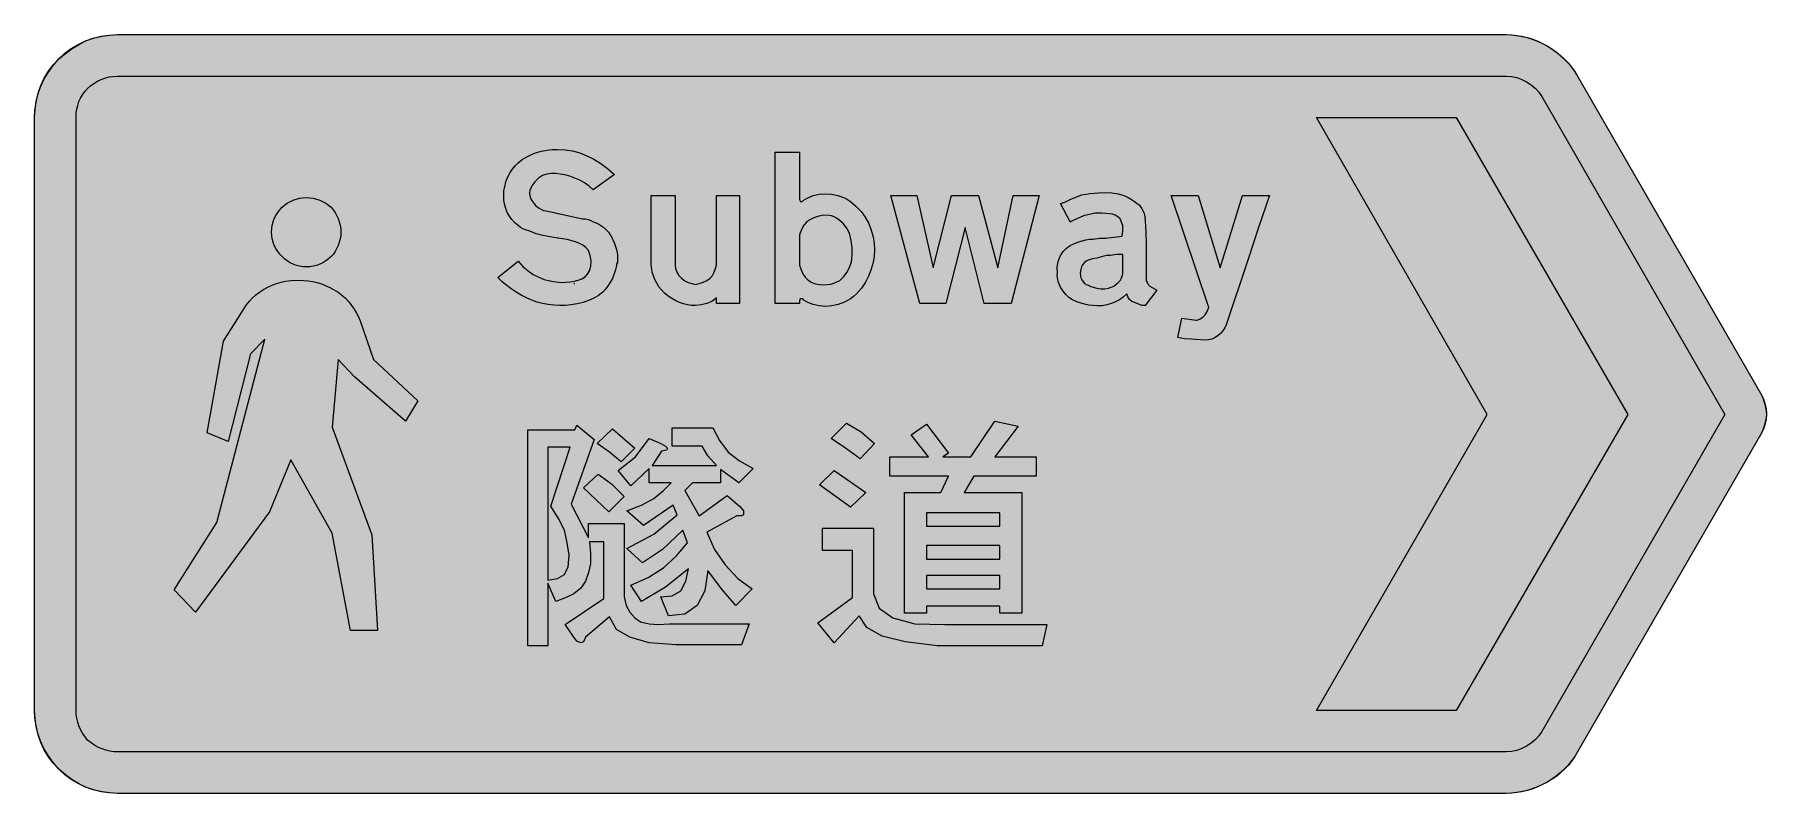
# Model space of a CAD drawing. Header units: metres. Extents: x 14 to 554, y 15 to 251.
import ezdxf

# ---------------------------------------------------------------- set-up
doc = ezdxf.new("R2010")
doc.units = ezdxf.units.M
for name, color, linetype, true_color in [('FILL_BLUE_0000FF', 7, 'Continuous', 0x0000ff), ('FILL_WHITE_FFFFFF', 7, 'Continuous', 0xffffff), ('STROKE_BLUE_0000FF', 7, 'Continuous', 0x0000ff), ('STROKE_WHITE_FFFFFF', 7, 'Continuous', 0xffffff)]:
    doc.layers.add(name, color=color, linetype=linetype, true_color=true_color)

msp = doc.modelspace()

# ---------------------------------------------------------------- hatches: boundary and pattern name
at = {"layer": 'FILL_BLUE_0000FF', "true_color": 0x0000ff}
h = msp.add_hatch(color=7, dxfattribs=at)
h.dxf.hatch_style = 1
h.paths.add_polyline_path([(472.65, 238.44), (474.27, 238.33), (475.91, 237.99), (477.5, 237.43), (478.95, 236.64), (480.42, 235.68), (481.69, 234.61), (482.79, 233.43), (483.75, 232.14), (540.75, 133.14), (483.75, 34.44), (482.79, 33.15), (481.69, 31.97), (480.42, 30.9), (478.95, 29.94), (477.5, 29.15), (475.91, 28.59), (474.27, 28.25), (472.65, 28.14), (40.05, 28.14), (38.88, 28.2), (37.65, 28.37), (36.42, 28.65), (35.25, 29.04), (34.13, 29.55), (33, 30.17), (30.75, 31.74), (29.17, 33.99), (28.56, 35.12), (28.05, 36.24), (27.66, 37.41), (27.37, 38.64), (27.21, 39.87), (27.15, 41.04), (27.15, 225.54), (27.21, 226.86), (27.37, 228.13), (27.66, 229.34), (28.05, 230.49), (28.56, 231.59), (29.17, 232.63), (29.91, 233.61), (30.75, 234.54), (31.69, 235.4), (32.71, 236.16), (33.8, 236.83), (34.95, 237.39), (36.16, 237.84), (37.42, 238.17), (38.72, 238.37), (40.05, 238.44), (472.65, 238.44)])
at = {"layer": 'FILL_WHITE_FFFFFF', "true_color": 0xffffff}
h = msp.add_hatch(color=7, dxfattribs=at)
h.dxf.hatch_style = 1
h.paths.add_polyline_path([(551.85, 139.74), (552.51, 138.29), (553.09, 136.67), (553.5, 134.93), (553.65, 133.14), (553.5, 131.52), (553.09, 129.88), (552.51, 128.29), (551.85, 126.84), (494.85, 28.14), (494.01, 26.71), (493.06, 25.34), (492.01, 24.04), (490.88, 22.82), (489.65, 21.68), (488.35, 20.63), (486.98, 19.68), (485.55, 18.84), (483.96, 18), (482.35, 17.27), (480.73, 16.65), (479.1, 16.14), (477.47, 15.75), (475.85, 15.46), (474.24, 15.3), (472.65, 15.24), (40.05, 15.24), (37.62, 15.35), (35.25, 15.69), (32.88, 16.25), (30.45, 17.04), (28.2, 18.1), (25.99, 19.44), (23.83, 21.01), (21.75, 22.74), (20.02, 24.82), (18.45, 26.98), (17.11, 29.19), (16.05, 31.44), (15.26, 33.87), (14.7, 36.24), (14.36, 38.61), (14.25, 41.04), (14.25, 225.54), (14.36, 227.84), (14.7, 230.23), (15.26, 232.67), (16.05, 235.14), (17.11, 237.39), (18.45, 239.6), (20.02, 241.76), (21.75, 243.84), (23.83, 245.53), (25.99, 247.03), (28.2, 248.35), (30.45, 249.54), (32.88, 250.33), (35.25, 250.89), (37.62, 251.23), (40.05, 251.34), (472.65, 251.34), (474.24, 251.28), (475.85, 251.12), (477.47, 250.83), (479.1, 250.44), (480.73, 249.93), (482.35, 249.32), (483.96, 248.58), (485.55, 247.74), (488.35, 245.78), (490.88, 243.54), (492.01, 242.33), (493.06, 241.07), (494.01, 239.77), (494.85, 238.44), (551.85, 139.74)])
h = msp.add_hatch(color=7, dxfattribs=at)
h.dxf.hatch_style = 1
h.paths.add_polyline_path([(457.05, 41.04), (413.55, 41.04), (466.65, 133.14), (413.55, 225.54), (457.05, 225.54), (510.45, 133.14), (457.05, 41.04)])
h = msp.add_hatch(color=7, dxfattribs=at)
h.dxf.hatch_style = 1
h.paths.add_polyline_path([(186.95, 204.19), (185.54, 205.19), (184.05, 206.02), (182.51, 206.72), (180.96, 207.26), (179.43, 207.68), (177.95, 207.97), (176.55, 208.14), (175.07, 208.12), (173.74, 207.95), (172.46, 207.51), (171.15, 206.64), (170.05, 205.59), (169.12, 204.28), (168.78, 203.56), (168.53, 202.8), (168.42, 202.03), (168.45, 201.24), (168.83, 200.12), (169.5, 199.07), (170.39, 198.12), (171.45, 197.34), (172.13, 196.95), (172.8, 196.67), (173.48, 196.5), (174.15, 196.44), (184.95, 194.04), (185.85, 193.98), (186.71, 193.82), (187.52, 193.53), (188.25, 193.14), (189.15, 192.82), (190.01, 192.35), (191.55, 191.34), (192.96, 189.88), (194.06, 188.23), (194.88, 186.4), (195.45, 184.44), (195.75, 182.94), (195.75, 182.04), (195.75, 181.44), (195.75, 181.14), (195.75, 180.84), (195.75, 180.24), (195.58, 180.19), (195.49, 180.05), (195.45, 179.64), (195.15, 178.14), (194.25, 175.44), (192.86, 173.23), (192.1, 172.19), (191.25, 171.24), (189.92, 170.2), (188.42, 169.32), (186.79, 168.59), (185.06, 168.02), (183.26, 167.58), (181.42, 167.27), (179.57, 167.1), (177.75, 167.04), (175.96, 167.11), (174.21, 167.32), (172.48, 167.66), (170.78, 168.13), (169.1, 168.72), (167.46, 169.44), (165.84, 170.28), (164.25, 171.24), (162.73, 172.2), (161.29, 173.27), (159.9, 174.45), (158.55, 175.74), (164.85, 180.84), (166.35, 179.19), (167.93, 177.83), (169.57, 176.72), (171.26, 175.85), (173, 175.19), (174.76, 174.72), (176.55, 174.41), (178.35, 174.24), (181.06, 174.38), (182.37, 174.59), (183.6, 174.92), (184.72, 175.38), (185.69, 176.01), (186.48, 176.82), (187.05, 177.84), (187.33, 178.55), (187.51, 179.33), (187.57, 180.99), (187.3, 182.65), (186.75, 184.14), (185.98, 185.06), (185.04, 185.8), (183.97, 186.4), (182.77, 186.88), (180.17, 187.56), (177.45, 188.04), (177.15, 188.04), (172.58, 188.87), (170.48, 189.39), (168.45, 190.14), (166.54, 190.81), (165.62, 191.32), (164.85, 191.94), (163.8, 192.79), (162.88, 193.77), (162.11, 194.86), (161.48, 196.03), (160.98, 197.27), (160.63, 198.56), (160.42, 199.89), (160.35, 201.24), (160.43, 202.7), (160.67, 204.14), (161.06, 205.55), (161.59, 206.9), (162.24, 208.19), (163.01, 209.38), (163.88, 210.47), (164.85, 211.44), (166.14, 212.48), (167.53, 213.36), (169.01, 214.09), (170.55, 214.67), (172.15, 215.1), (173.79, 215.41), (175.46, 215.58), (177.15, 215.64), (179.49, 215.51), (181.77, 215.14), (184.02, 214.52), (186.23, 213.65), (188.41, 212.55), (190.57, 211.21), (192.71, 209.64), (194.85, 207.84), (188.25, 203.04), (186.95, 204.19)])
h = msp.add_hatch(color=7, dxfattribs=at)
h.dxf.hatch_style = 1
h.paths.add_polyline_path([(256.76, 201.24), (258.59, 201.68), (260.55, 201.84), (262.44, 201.72), (264.45, 201.32), (266.46, 200.57), (267.42, 200.06), (268.35, 199.44), (270.08, 197.98), (271.65, 196.33), (272.99, 194.5), (274.05, 192.54), (274.84, 190.47), (275.4, 188.38), (275.74, 186.34), (275.85, 184.44), (275.74, 182.42), (275.4, 180.39), (274.84, 178.37), (274.05, 176.34), (273.03, 174.33), (271.76, 172.4), (270.21, 170.64), (269.32, 169.86), (268.35, 169.14), (266.5, 168.13), (264.56, 167.38), (262.57, 166.9), (260.55, 166.74), (258.59, 166.9), (256.76, 167.34), (255.11, 168.01), (253.65, 168.84), (253.65, 169.14), (252.75, 169.14), (252.45, 168.54), (252.45, 167.64), (244.95, 167.64), (244.95, 214.74), (252.45, 214.74), (252.45, 200.04), (252.6, 199.85), (252.75, 199.44), (253.35, 199.44), (253.65, 199.74), (255.11, 200.57), (256.76, 201.24)])
h.paths.add_polyline_path([(263.21, 174.02), (265.05, 174.84), (266.29, 176.07), (267.3, 177.47), (268.09, 178.97), (268.65, 180.54), (268.94, 182.79), (268.91, 185.04), (268.61, 187.29), (268.05, 189.54), (267.22, 191.1), (266.1, 192.54), (264.76, 193.76), (264.02, 194.25), (263.25, 194.64), (262.46, 194.92), (261.68, 195.1), (260.1, 195.17), (258.52, 194.89), (256.95, 194.34), (255.67, 193.73), (254.55, 192.84), (253.66, 191.72), (253.05, 190.44), (252.7, 189.71), (252.52, 188.9), (252.45, 187.14), (252.45, 181.44), (252.45, 179.64), (253.05, 178.14), (253.57, 176.9), (254.25, 175.85), (255.16, 174.98), (256.35, 174.24), (257.52, 173.85), (258.75, 173.6), (259.98, 173.52), (261.15, 173.64), (262.22, 173.74), (263.21, 174.02)], flags=16)
h = msp.add_hatch(color=7, dxfattribs=at)
h.dxf.hatch_style = 1
h.paths.add_polyline_path([(109.59, 188.82), (109.43, 187.78), (108.82, 185.75), (107.88, 183.89), (107.3, 183.07), (106.65, 182.34), (105.83, 181.6), (104.97, 180.94), (104.05, 180.37), (103.09, 179.9), (102.08, 179.53), (101.04, 179.26), (99.96, 179.1), (98.85, 179.04), (97.83, 179.1), (96.79, 179.26), (95.77, 179.53), (94.76, 179.9), (93.8, 180.37), (92.9, 180.94), (92.08, 181.6), (91.35, 182.34), (90.61, 183.07), (89.95, 183.89), (89.38, 184.79), (88.91, 185.75), (88.54, 186.76), (88.27, 187.78), (88.11, 188.82), (88.05, 189.84), (88.11, 190.95), (88.27, 192.03), (88.54, 193.07), (88.91, 194.08), (89.38, 195.04), (89.95, 195.96), (90.61, 196.82), (91.35, 197.64), (92.08, 198.29), (92.9, 198.87), (94.76, 199.82), (96.79, 200.42), (97.83, 200.58), (98.85, 200.64), (99.96, 200.58), (101.04, 200.42), (103.09, 199.82), (104.97, 198.87), (106.65, 197.64), (107.88, 195.96), (108.82, 194.08), (109.43, 192.03), (109.59, 190.95), (109.65, 189.84), (109.59, 188.82)])
h = msp.add_hatch(color=7, dxfattribs=at)
h.dxf.hatch_style = 1
h.paths.add_polyline_path([(218.81, 167.1), (217.58, 167.27), (216.35, 167.56), (215.14, 167.98), (213.94, 168.52), (212.75, 169.19), (211.59, 170), (210.45, 170.94), (209.51, 171.88), (208.7, 172.89), (208.01, 173.97), (207.45, 175.1), (207, 176.27), (206.65, 177.48), (206.25, 179.94), (206.25, 201.24), (213.75, 201.24), (213.75, 179.64), (213.87, 178.52), (214.24, 177.43), (214.89, 176.39), (215.85, 175.44), (216.8, 174.69), (217.84, 174.2), (220.05, 173.64), (222.3, 174.2), (223.42, 174.69), (224.55, 175.44), (225.34, 176.39), (225.94, 177.43), (226.36, 178.52), (226.65, 179.64), (226.65, 201.24), (233.85, 201.24), (233.85, 167.64), (226.65, 167.64), (226.65, 169.44), (225.93, 168.82), (225.15, 168.31), (223.65, 167.64), (221.85, 167.23), (220.05, 167.04), (218.81, 167.1)])
h = msp.add_hatch(color=7, dxfattribs=at)
h.dxf.hatch_style = 1
h.paths.add_polyline_path([(294.15, 178.74), (299.85, 201.24), (304.05, 201.24), (308.25, 201.24), (314.25, 178.74), (319.05, 201.24), (327.15, 201.24), (318.45, 167.64), (310.05, 167.64), (304.05, 191.34), (298.05, 167.64), (289.95, 167.64), (280.95, 201.24), (289.05, 201.24), (294.15, 178.74)])
h = msp.add_hatch(color=7, dxfattribs=at)
h.dxf.hatch_style = 1
h.paths.add_polyline_path([(335.36, 199.33), (336.75, 200.04), (340.35, 201.54), (343.05, 201.95), (345.75, 202.14), (347.77, 202.25), (349.76, 202.14), (351.7, 201.8), (353.55, 201.24), (354.85, 200.69), (356.06, 199.97), (358.35, 198.24), (359.14, 197.11), (359.7, 195.95), (360.04, 194.74), (360.15, 193.44), (360.41, 189.84), (360.45, 186.24), (360.45, 175.44), (360.49, 174.73), (360.75, 174.24), (361.2, 173.53), (361.65, 173.04), (363.75, 171.84), (360.15, 167.04), (359.25, 167.08), (358.35, 167.34), (357.71, 167.64), (356.85, 167.94), (356.01, 168.32), (355.31, 168.95), (354.78, 169.75), (354.45, 170.64), (353.32, 169.62), (352.16, 168.8), (350.95, 168.15), (349.65, 167.64), (348.25, 167.25), (346.8, 167), (345.35, 166.92), (343.95, 167.04), (342.6, 167.14), (341.29, 167.42), (338.85, 168.24), (337.56, 168.8), (336.41, 169.55), (335.43, 170.48), (334.65, 171.54), (333.82, 172.77), (333.19, 174.17), (332.84, 175.67), (332.79, 176.45), (332.85, 177.24), (332.79, 179.03), (333.08, 180.76), (333.69, 182.39), (334.65, 183.84), (335.65, 184.86), (336.82, 185.68), (338.11, 186.33), (339.45, 186.84), (340.58, 187.23), (341.7, 187.52), (342.82, 187.68), (343.95, 187.74), (345.9, 188), (347.85, 188.04), (352.95, 188.64), (353.25, 190.14), (353.25, 191.94), (352.35, 194.04), (351.62, 194.65), (350.81, 195.13), (349.95, 195.43), (349.05, 195.54), (346.8, 195.8), (344.55, 195.84), (340.95, 194.94), (336.75, 193.14), (333.75, 198.84), (335.36, 199.33)])
h.paths.add_polyline_path([(346.35, 172.25), (347.58, 172.28), (348.75, 172.44), (349.6, 172.72), (350.36, 173.12), (351.07, 173.62), (351.75, 174.24), (352.31, 174.73), (352.55, 175.04), (352.65, 175.44), (353.06, 176.34), (353.25, 177.24), (353.25, 182.94), (351.19, 182.9), (349.35, 182.64), (348.27, 182.58), (347.25, 182.42), (345.15, 181.74), (343.8, 181.55), (342.45, 181.14), (341.78, 180.81), (341.17, 180.32), (340.68, 179.71), (340.35, 179.04), (339.98, 177.69), (339.93, 177.02), (340.05, 176.34), (340.15, 175.67), (340.43, 175.03), (341.25, 173.94), (341.96, 173.53), (342.45, 173.34), (343.2, 172.93), (343.95, 172.74), (345.12, 172.4), (346.35, 172.25)], flags=16)
h = msp.add_hatch(color=7, dxfattribs=at)
h.dxf.hatch_style = 1
h.paths.add_polyline_path([(379.95, 166.44), (368.25, 201.24), (376.65, 201.24), (383.55, 178.74), (390.45, 201.24), (398.85, 201.24), (395.44, 191.34), (392.25, 181.44), (385.35, 161.04), (384.93, 160.06), (384.36, 159.15), (383.66, 158.33), (382.84, 157.63), (381.92, 157.05), (380.92, 156.61), (379.86, 156.34), (378.75, 156.24), (374.55, 156.54), (372.45, 156.73), (370.35, 157.14), (371.55, 163.14), (376.05, 162.54), (376.35, 162.54), (377.24, 162.87), (378.08, 163.4), (378.8, 164.1), (379.35, 164.94), (379.95, 166.44)])
h = msp.add_hatch(color=7, dxfattribs=at)
h.dxf.hatch_style = 1
h.paths.add_polyline_path([(106.95, 96.24), (94.05, 119.04), (87.45, 102.84), (64.35, 71.64), (57.75, 78.54), (70.95, 99.54), (85.95, 156.54), (81.45, 152.04), (74.55, 124.74), (67.95, 127.44), (73.05, 155.94), (78.75, 164.94), (79.47, 166.15), (80.27, 167.3), (81.15, 168.38), (82.13, 169.4), (83.18, 170.35), (84.32, 171.23), (85.54, 172.02), (86.85, 172.74), (88.21, 173.36), (89.6, 173.87), (90.99, 174.27), (92.4, 174.58), (95.2, 174.89), (97.95, 174.84), (99.4, 174.77), (100.82, 174.57), (102.21, 174.25), (103.58, 173.83), (106.22, 172.69), (108.75, 171.24), (109.94, 170.3), (111.05, 169.29), (112.07, 168.21), (112.99, 167.08), (113.81, 165.91), (114.53, 164.7), (115.14, 163.48), (115.65, 162.24), (119.85, 150.24), (133.65, 137.34), (129.75, 131.04), (113.85, 144.84), (108.75, 150.24), (106.95, 129.24), (119.25, 95.64), (121.05, 65.94), (112.65, 65.94), (106.95, 96.24)])
h = msp.add_hatch(color=7, dxfattribs=at)
h.dxf.hatch_style = 1
h.paths.add_polyline_path([(182.55, 128.34), (183.15, 129.84), (188.55, 125.34), (181.35, 105.24), (186.75, 94.74), (186.75, 99.24), (197.85, 99.24), (197.85, 79.74), (197.85, 76.44), (198.45, 73.74), (199.65, 71.64), (201.15, 69.84), (202.95, 68.64), (205.65, 68.04), (208.35, 67.74), (211.95, 68.04), (236.85, 68.04), (234.45, 61.44), (214.05, 61.44), (205.65, 62.04), (199.65, 63.84), (195.45, 66.24), (193.35, 70.14), (185.85, 63.84), (185.25, 62.34), (184.35, 62.04), (183.15, 62.64), (181.95, 64.14), (179.55, 67.74), (191.55, 75.84), (191.55, 93.54), (187.05, 93.54), (187.35, 89.94), (187.35, 86.64), (186.75, 83.94), (185.85, 81.24), (184.35, 79.14), (182.25, 77.34), (179.85, 76.14), (176.55, 74.94), (174.15, 80.64), (174.15, 61.14), (167.85, 61.14), (167.85, 128.34), (182.55, 128.34)])
h.paths.add_polyline_path([(177.15, 82.14), (179.25, 83.34), (180.45, 85.74), (180.75, 89.34), (180.15, 93.24), (179.25, 97.14), (177.45, 100.74), (175.05, 104.64), (181.05, 122.94), (174.15, 122.94), (174.15, 81.54), (177.15, 82.14)], flags=16)
h = msp.add_hatch(color=7, dxfattribs=at)
h.dxf.hatch_style = 1
h.paths.add_polyline_path([(271.65, 127.74), (275.85, 124.14), (271.35, 119.34), (266.85, 122.64), (262.35, 125.64), (267.15, 130.44), (271.65, 127.74)])
h = msp.add_hatch(color=7, dxfattribs=at)
h.dxf.hatch_style = 1
h.paths.add_polyline_path([(313.35, 131.04), (320.55, 129.54), (313.35, 119.94), (326.25, 119.94), (326.25, 113.94), (306.75, 113.94), (303.75, 108.84), (321.75, 108.84), (321.75, 71.34), (314.85, 71.34), (314.85, 73.44), (292.05, 73.44), (292.05, 71.34), (285.15, 71.34), (285.15, 108.84), (296.55, 108.84), (298.95, 113.94), (280.65, 113.94), (280.65, 119.94), (292.65, 119.94), (287.25, 126.84), (292.05, 130.14), (298.95, 121.14), (297.15, 119.94), (305.85, 119.94), (313.35, 131.04)])
h.paths.add_polyline_path([(292.05, 78.84), (314.85, 78.84), (314.85, 83.04), (292.05, 83.04), (292.05, 78.84)], flags=16)
h.paths.add_polyline_path([(292.05, 92.34), (292.05, 88.14), (314.85, 88.14), (314.85, 92.34), (292.05, 92.34)], flags=16)
h.paths.add_polyline_path([(314.85, 102.54), (292.05, 102.54), (292.05, 98.34), (314.85, 98.34), (314.85, 102.54)], flags=16)
h = msp.add_hatch(color=7, dxfattribs=at)
h.dxf.hatch_style = 1
h.paths.add_polyline_path([(193.35, 121.44), (189.45, 124.14), (194.25, 128.64), (201.15, 122.64), (196.95, 118.44), (193.35, 121.44)])
h = msp.add_hatch(color=7, dxfattribs=at)
h.dxf.hatch_style = 1
h.paths.add_polyline_path([(201.45, 119.94), (205.65, 125.64), (209.25, 124.14), (210.75, 123.24), (211.35, 122.64), (211.05, 122.04), (209.55, 121.74), (206.55, 117.24), (226.65, 117.24), (223.95, 120.24), (222.15, 123.24), (212.85, 123.24), (212.85, 128.94), (225.45, 128.94), (227.55, 125.04), (230.25, 121.44), (233.85, 118.74), (238.05, 116.34), (233.55, 111.84), (227.85, 116.04), (227.85, 111.84), (219.15, 111.84), (216.75, 109.44), (221.25, 101.64), (229.95, 107.94), (233.85, 104.64), (235.05, 103.14), (235.05, 101.94), (234.45, 101.64), (232.95, 101.64), (223.65, 96.54), (226.05, 91.14), (229.35, 86.34), (233.25, 82.14), (237.75, 78.84), (232.65, 73.74), (228.15, 78.84), (223.95, 84.54), (223.05, 78.24), (220.65, 73.74), (216.75, 71.04), (211.65, 70.44), (209.25, 76.44), (212.85, 76.74), (215.55, 78.24), (217.05, 81.24), (217.95, 85.14), (210.75, 79.44), (203.25, 74.94), (199.95, 80.04), (205.35, 82.44), (210.15, 85.44), (214.05, 89.04), (217.65, 93.24), (216.15, 97.14), (209.85, 91.14), (203.55, 86.94), (198.75, 91.44), (207.15, 95.94), (214.35, 101.94), (213.15, 104.94), (203.85, 98.64), (198.75, 103.14), (203.25, 104.94), (207.15, 107.04), (210.15, 109.44), (212.55, 111.84), (205.65, 111.84), (205.65, 116.34), (199.95, 110.94), (196.05, 115.74), (201.45, 119.94)])
h = msp.add_hatch(color=7, dxfattribs=at)
h.dxf.hatch_style = 1
h.paths.add_polyline_path([(185.25, 110.34), (189.75, 114.54), (193.95, 111.54), (197.85, 107.64), (193.05, 102.84), (185.25, 110.34)])
h = msp.add_hatch(color=7, dxfattribs=at)
h.dxf.hatch_style = 1
h.paths.add_polyline_path([(273.15, 108.84), (268.35, 104.34), (258.75, 111.24), (263.25, 115.74), (273.15, 108.84)])
h = msp.add_hatch(color=7, dxfattribs=at)
h.dxf.hatch_style = 1
h.paths.add_polyline_path([(275.55, 97.74), (275.55, 77.34), (277.35, 72.84), (281.55, 69.84), (288.45, 68.04), (297.75, 67.74), (329.55, 67.74), (328.05, 61.14), (295.35, 61.14), (285.45, 62.34), (278.25, 64.14), (273.45, 66.84), (271.05, 70.44), (263.25, 62.04), (258.15, 68.34), (268.95, 76.14), (268.95, 90.84), (259.65, 90.84), (259.65, 97.74), (275.55, 97.74)])

# ---------------------------------------------------------------- linework, layer by layer
at = {"layer": 'FILL_BLUE_0000FF', "lineweight": 0, "true_color": 0x0000ff}
msp.add_lwpolyline([(472.65, 238.44), (474.27, 238.33), (475.91, 237.99), (477.5, 237.43), (478.95, 236.64), (480.42, 235.68), (481.69, 234.61), (482.79, 233.43), (483.75, 232.14), (540.75, 133.14), (483.75, 34.44), (482.79, 33.15), (481.69, 31.97), (480.42, 30.9), (478.95, 29.94), (477.5, 29.15), (475.91, 28.59), (474.27, 28.25), (472.65, 28.14), (40.05, 28.14), (38.88, 28.2), (37.65, 28.37), (36.42, 28.65), (35.25, 29.04), (34.13, 29.55), (33, 30.17), (30.75, 31.74), (29.17, 33.99), (28.56, 35.12), (28.05, 36.24), (27.66, 37.41), (27.37, 38.64), (27.21, 39.87), (27.15, 41.04), (27.15, 225.54), (27.21, 226.86), (27.37, 228.13), (27.66, 229.34), (28.05, 230.49), (28.56, 231.59), (29.17, 232.63), (29.91, 233.61), (30.75, 234.54), (31.69, 235.4), (32.71, 236.16), (33.8, 236.83), (34.95, 237.39), (36.16, 237.84), (37.42, 238.17), (38.72, 238.37), (40.05, 238.44)], close=True, dxfattribs=at)
at = {"layer": 'FILL_WHITE_FFFFFF', "lineweight": 0, "true_color": 0xffffff}
for points in [[(551.85, 139.74), (552.51, 138.29), (553.09, 136.67), (553.5, 134.93), (553.65, 133.14), (553.5, 131.52), (553.09, 129.88), (552.51, 128.29), (551.85, 126.84), (494.85, 28.14), (494.01, 26.71), (493.06, 25.34), (492.01, 24.04), (490.88, 22.82), (489.65, 21.68), (488.35, 20.63), (486.98, 19.68), (485.55, 18.84), (483.96, 18), (482.35, 17.27), (480.73, 16.65), (479.1, 16.14), (477.47, 15.75), (475.85, 15.46), (474.24, 15.3), (472.65, 15.24), (40.05, 15.24), (37.62, 15.35), (35.25, 15.69), (32.88, 16.25), (30.45, 17.04), (28.2, 18.1), (25.99, 19.44), (23.83, 21.01), (21.75, 22.74), (20.02, 24.82), (18.45, 26.98), (17.11, 29.19), (16.05, 31.44), (15.26, 33.87), (14.7, 36.24), (14.36, 38.61), (14.25, 41.04), (14.25, 225.54), (14.36, 227.84), (14.7, 230.23), (15.26, 232.67), (16.05, 235.14), (17.11, 237.39), (18.45, 239.6), (20.02, 241.76), (21.75, 243.84), (23.83, 245.53), (25.99, 247.03), (28.2, 248.35), (30.45, 249.54), (32.88, 250.33), (35.25, 250.89), (37.62, 251.23), (40.05, 251.34), (472.65, 251.34), (474.24, 251.28), (475.85, 251.12), (477.47, 250.83), (479.1, 250.44), (480.73, 249.93), (482.35, 249.32), (483.96, 248.58), (485.55, 247.74), (488.35, 245.78), (490.88, 243.54), (492.01, 242.33), (493.06, 241.07), (494.01, 239.77), (494.85, 238.44)], [(186.95, 204.19), (185.54, 205.19), (184.05, 206.02), (182.51, 206.72), (180.96, 207.26), (179.43, 207.68), (177.95, 207.97), (176.55, 208.14), (175.07, 208.12), (173.74, 207.95), (172.46, 207.51), (171.15, 206.64), (170.05, 205.59), (169.12, 204.28), (168.78, 203.56), (168.53, 202.8), (168.42, 202.03), (168.45, 201.24), (168.83, 200.12), (169.5, 199.07), (170.39, 198.12), (171.45, 197.34), (172.13, 196.95), (172.8, 196.67), (173.48, 196.5), (174.15, 196.44), (184.95, 194.04), (185.85, 193.98), (186.71, 193.82), (187.52, 193.53), (188.25, 193.14), (189.15, 192.82), (190.01, 192.35), (191.55, 191.34), (192.96, 189.88), (194.06, 188.23), (194.88, 186.4), (195.45, 184.44), (195.75, 182.94), (195.75, 182.04), (195.75, 181.44), (195.75, 181.14), (195.75, 180.84), (195.75, 180.24), (195.58, 180.19), (195.49, 180.05), (195.45, 179.64), (195.15, 178.14), (194.25, 175.44), (192.86, 173.23), (192.1, 172.19), (191.25, 171.24), (189.92, 170.2), (188.42, 169.32), (186.79, 168.59), (185.06, 168.02), (183.26, 167.58), (181.42, 167.27), (179.57, 167.1), (177.75, 167.04), (175.96, 167.11), (174.21, 167.32), (172.48, 167.66), (170.78, 168.13), (169.1, 168.72), (167.46, 169.44), (165.84, 170.28), (164.25, 171.24), (162.73, 172.2), (161.29, 173.27), (159.9, 174.45), (158.55, 175.74), (164.85, 180.84), (166.35, 179.19), (167.93, 177.83), (169.57, 176.72), (171.26, 175.85), (173, 175.19), (174.76, 174.72), (176.55, 174.41), (178.35, 174.24), (181.06, 174.38), (182.37, 174.59), (183.6, 174.92), (184.72, 175.38), (185.69, 176.01), (186.48, 176.82), (187.05, 177.84), (187.33, 178.55), (187.51, 179.33), (187.57, 180.99), (187.3, 182.65), (186.75, 184.14), (185.98, 185.06), (185.04, 185.8), (183.97, 186.4), (182.77, 186.88), (180.17, 187.56), (177.45, 188.04), (177.15, 188.04), (172.58, 188.87), (170.48, 189.39), (168.45, 190.14), (166.54, 190.81), (165.62, 191.32), (164.85, 191.94), (163.8, 192.79), (162.88, 193.77), (162.11, 194.86), (161.48, 196.03), (160.98, 197.27), (160.63, 198.56), (160.42, 199.89), (160.35, 201.24), (160.43, 202.7), (160.67, 204.14), (161.06, 205.55), (161.59, 206.9), (162.24, 208.19), (163.01, 209.38), (163.88, 210.47), (164.85, 211.44), (166.14, 212.48), (167.53, 213.36), (169.01, 214.09), (170.55, 214.67), (172.15, 215.1), (173.79, 215.41), (175.46, 215.58), (177.15, 215.64), (179.49, 215.51), (181.77, 215.14), (184.02, 214.52), (186.23, 213.65), (188.41, 212.55), (190.57, 211.21), (192.71, 209.64), (194.85, 207.84), (188.25, 203.04)], [(256.76, 201.24), (258.59, 201.68), (260.55, 201.84), (262.44, 201.72), (264.45, 201.32), (266.46, 200.57), (267.42, 200.06), (268.35, 199.44), (270.08, 197.98), (271.65, 196.33), (272.99, 194.5), (274.05, 192.54), (274.84, 190.47), (275.4, 188.38), (275.74, 186.34), (275.85, 184.44), (275.74, 182.42), (275.4, 180.39), (274.84, 178.37), (274.05, 176.34), (273.03, 174.33), (271.76, 172.4), (270.21, 170.64), (269.32, 169.86), (268.35, 169.14), (266.5, 168.13), (264.56, 167.38), (262.57, 166.9), (260.55, 166.74), (258.59, 166.9), (256.76, 167.34), (255.11, 168.01), (253.65, 168.84), (253.65, 169.14), (252.75, 169.14), (252.45, 168.54), (252.45, 167.64), (244.95, 167.64), (244.95, 214.74), (252.45, 214.74), (252.45, 200.04), (252.6, 199.85), (252.75, 199.44), (253.35, 199.44), (253.65, 199.74), (255.11, 200.57)], [(109.59, 188.82), (109.43, 187.78), (108.82, 185.75), (107.88, 183.89), (107.3, 183.07), (106.65, 182.34), (105.83, 181.6), (104.97, 180.94), (104.05, 180.37), (103.09, 179.9), (102.08, 179.53), (101.04, 179.26), (99.96, 179.1), (98.85, 179.04), (97.83, 179.1), (96.79, 179.26), (95.77, 179.53), (94.76, 179.9), (93.8, 180.37), (92.9, 180.94), (92.08, 181.6), (91.35, 182.34), (90.61, 183.07), (89.95, 183.89), (89.38, 184.79), (88.91, 185.75), (88.54, 186.76), (88.27, 187.78), (88.11, 188.82), (88.05, 189.84), (88.11, 190.95), (88.27, 192.03), (88.54, 193.07), (88.91, 194.08), (89.38, 195.04), (89.95, 195.96), (90.61, 196.82), (91.35, 197.64), (92.08, 198.29), (92.9, 198.87), (94.76, 199.82), (96.79, 200.42), (97.83, 200.58), (98.85, 200.64), (99.96, 200.58), (101.04, 200.42), (103.09, 199.82), (104.97, 198.87), (106.65, 197.64), (107.88, 195.96), (108.82, 194.08), (109.43, 192.03), (109.59, 190.95), (109.65, 189.84)], [(218.81, 167.1), (217.58, 167.27), (216.35, 167.56), (215.14, 167.98), (213.94, 168.52), (212.75, 169.19), (211.59, 170), (210.45, 170.94), (209.51, 171.88), (208.7, 172.89), (208.01, 173.97), (207.45, 175.1), (207, 176.27), (206.65, 177.48), (206.25, 179.94), (206.25, 201.24), (213.75, 201.24), (213.75, 179.64), (213.87, 178.52), (214.24, 177.43), (214.89, 176.39), (215.85, 175.44), (216.8, 174.69), (217.84, 174.2), (220.05, 173.64), (222.3, 174.2), (223.42, 174.69), (224.55, 175.44), (225.34, 176.39), (225.94, 177.43), (226.36, 178.52), (226.65, 179.64), (226.65, 201.24), (233.85, 201.24), (233.85, 167.64), (226.65, 167.64), (226.65, 169.44), (225.93, 168.82), (225.15, 168.31), (223.65, 167.64), (221.85, 167.23), (220.05, 167.04)], [(294.15, 178.74), (299.85, 201.24), (304.05, 201.24), (308.25, 201.24), (314.25, 178.74), (319.05, 201.24), (327.15, 201.24), (318.45, 167.64), (310.05, 167.64), (304.05, 191.34), (298.05, 167.64), (289.95, 167.64), (280.95, 201.24), (289.05, 201.24)], [(335.36, 199.33), (336.75, 200.04), (340.35, 201.54), (343.05, 201.95), (345.75, 202.14), (347.77, 202.25), (349.76, 202.14), (351.7, 201.8), (353.55, 201.24), (354.85, 200.69), (356.06, 199.97), (358.35, 198.24), (359.14, 197.11), (359.7, 195.95), (360.04, 194.74), (360.15, 193.44), (360.41, 189.84), (360.45, 186.24), (360.45, 175.44), (360.49, 174.73), (360.75, 174.24), (361.2, 173.53), (361.65, 173.04), (363.75, 171.84), (360.15, 167.04), (359.25, 167.08), (358.35, 167.34), (357.71, 167.64), (356.85, 167.94), (356.01, 168.32), (355.31, 168.95), (354.78, 169.75), (354.45, 170.64), (353.32, 169.62), (352.16, 168.8), (350.95, 168.15), (349.65, 167.64), (348.25, 167.25), (346.8, 167), (345.35, 166.92), (343.95, 167.04), (342.6, 167.14), (341.29, 167.42), (338.85, 168.24), (337.56, 168.8), (336.41, 169.55), (335.43, 170.48), (334.65, 171.54), (333.82, 172.77), (333.19, 174.17), (332.84, 175.67), (332.79, 176.45), (332.85, 177.24), (332.79, 179.03), (333.08, 180.76), (333.69, 182.39), (334.65, 183.84), (335.65, 184.86), (336.82, 185.68), (338.11, 186.33), (339.45, 186.84), (340.58, 187.23), (341.7, 187.52), (342.82, 187.68), (343.95, 187.74), (345.9, 188), (347.85, 188.04), (352.95, 188.64), (353.25, 190.14), (353.25, 191.94), (352.35, 194.04), (351.62, 194.65), (350.81, 195.13), (349.95, 195.43), (349.05, 195.54), (346.8, 195.8), (344.55, 195.84), (340.95, 194.94), (336.75, 193.14), (333.75, 198.84)], [(379.95, 166.44), (368.25, 201.24), (376.65, 201.24), (383.55, 178.74), (390.45, 201.24), (398.85, 201.24), (395.44, 191.34), (392.25, 181.44), (385.35, 161.04), (384.93, 160.06), (384.36, 159.15), (383.66, 158.33), (382.84, 157.63), (381.92, 157.05), (380.92, 156.61), (379.86, 156.34), (378.75, 156.24), (374.55, 156.54), (372.45, 156.73), (370.35, 157.14), (371.55, 163.14), (376.05, 162.54), (376.35, 162.54), (377.24, 162.87), (378.08, 163.4), (378.8, 164.1), (379.35, 164.94)], [(263.21, 174.02), (265.05, 174.84), (266.29, 176.07), (267.3, 177.47), (268.09, 178.97), (268.65, 180.54), (268.94, 182.79), (268.91, 185.04), (268.61, 187.29), (268.05, 189.54), (267.22, 191.1), (266.1, 192.54), (264.76, 193.76), (264.02, 194.25), (263.25, 194.64), (262.46, 194.92), (261.68, 195.1), (260.1, 195.17), (258.52, 194.89), (256.95, 194.34), (255.67, 193.73), (254.55, 192.84), (253.66, 191.72), (253.05, 190.44), (252.7, 189.71), (252.52, 188.9), (252.45, 187.14), (252.45, 181.44), (252.45, 179.64), (253.05, 178.14), (253.57, 176.9), (254.25, 175.85), (255.16, 174.98), (256.35, 174.24), (257.52, 173.85), (258.75, 173.6), (259.98, 173.52), (261.15, 173.64), (262.22, 173.74)], [(346.35, 172.25), (347.58, 172.28), (348.75, 172.44), (349.6, 172.72), (350.36, 173.12), (351.07, 173.62), (351.75, 174.24), (352.31, 174.73), (352.55, 175.04), (352.65, 175.44), (353.06, 176.34), (353.25, 177.24), (353.25, 182.94), (351.19, 182.9), (349.35, 182.64), (348.27, 182.58), (347.25, 182.42), (345.15, 181.74), (343.8, 181.55), (342.45, 181.14), (341.78, 180.81), (341.17, 180.32), (340.68, 179.71), (340.35, 179.04), (339.98, 177.69), (339.93, 177.02), (340.05, 176.34), (340.15, 175.67), (340.43, 175.03), (341.25, 173.94), (341.96, 173.53), (342.45, 173.34), (343.2, 172.93), (343.95, 172.74), (345.12, 172.4)], [(106.95, 96.24), (94.05, 119.04), (87.45, 102.84), (64.35, 71.64), (57.75, 78.54), (70.95, 99.54), (85.95, 156.54), (81.45, 152.04), (74.55, 124.74), (67.95, 127.44), (73.05, 155.94), (78.75, 164.94), (79.47, 166.15), (80.27, 167.3), (81.15, 168.38), (82.13, 169.4), (83.18, 170.35), (84.32, 171.23), (85.54, 172.02), (86.85, 172.74), (88.21, 173.36), (89.6, 173.87), (90.99, 174.27), (92.4, 174.58), (95.2, 174.89), (97.95, 174.84), (99.4, 174.77), (100.82, 174.57), (102.21, 174.25), (103.58, 173.83), (106.22, 172.69), (108.75, 171.24), (109.94, 170.3), (111.05, 169.29), (112.07, 168.21), (112.99, 167.08), (113.81, 165.91), (114.53, 164.7), (115.14, 163.48), (115.65, 162.24), (119.85, 150.24), (133.65, 137.34), (129.75, 131.04), (113.85, 144.84), (108.75, 150.24), (106.95, 129.24), (119.25, 95.64), (121.05, 65.94), (112.65, 65.94)], [(182.55, 128.34), (183.15, 129.84), (188.55, 125.34), (181.35, 105.24), (186.75, 94.74), (186.75, 99.24), (197.85, 99.24), (197.85, 79.74), (197.85, 76.44), (198.45, 73.74), (199.65, 71.64), (201.15, 69.84), (202.95, 68.64), (205.65, 68.04), (208.35, 67.74), (211.95, 68.04), (236.85, 68.04), (234.45, 61.44), (214.05, 61.44), (205.65, 62.04), (199.65, 63.84), (195.45, 66.24), (193.35, 70.14), (185.85, 63.84), (185.25, 62.34), (184.35, 62.04), (183.15, 62.64), (181.95, 64.14), (179.55, 67.74), (191.55, 75.84), (191.55, 93.54), (187.05, 93.54), (187.35, 89.94), (187.35, 86.64), (186.75, 83.94), (185.85, 81.24), (184.35, 79.14), (182.25, 77.34), (179.85, 76.14), (176.55, 74.94), (174.15, 80.64), (174.15, 61.14), (167.85, 61.14), (167.85, 128.34)], [(271.65, 127.74), (275.85, 124.14), (271.35, 119.34), (266.85, 122.64), (262.35, 125.64), (267.15, 130.44)], [(313.35, 131.04), (320.55, 129.54), (313.35, 119.94), (326.25, 119.94), (326.25, 113.94), (306.75, 113.94), (303.75, 108.84), (321.75, 108.84), (321.75, 71.34), (314.85, 71.34), (314.85, 73.44), (292.05, 73.44), (292.05, 71.34), (285.15, 71.34), (285.15, 108.84), (296.55, 108.84), (298.95, 113.94), (280.65, 113.94), (280.65, 119.94), (292.65, 119.94), (287.25, 126.84), (292.05, 130.14), (298.95, 121.14), (297.15, 119.94), (305.85, 119.94)], [(193.35, 121.44), (189.45, 124.14), (194.25, 128.64), (201.15, 122.64), (196.95, 118.44)], [(201.45, 119.94), (205.65, 125.64), (209.25, 124.14), (210.75, 123.24), (211.35, 122.64), (211.05, 122.04), (209.55, 121.74), (206.55, 117.24), (226.65, 117.24), (223.95, 120.24), (222.15, 123.24), (212.85, 123.24), (212.85, 128.94), (225.45, 128.94), (227.55, 125.04), (230.25, 121.44), (233.85, 118.74), (238.05, 116.34), (233.55, 111.84), (227.85, 116.04), (227.85, 111.84), (219.15, 111.84), (216.75, 109.44), (221.25, 101.64), (229.95, 107.94), (233.85, 104.64), (235.05, 103.14), (235.05, 101.94), (234.45, 101.64), (232.95, 101.64), (223.65, 96.54), (226.05, 91.14), (229.35, 86.34), (233.25, 82.14), (237.75, 78.84), (232.65, 73.74), (228.15, 78.84), (223.95, 84.54), (223.05, 78.24), (220.65, 73.74), (216.75, 71.04), (211.65, 70.44), (209.25, 76.44), (212.85, 76.74), (215.55, 78.24), (217.05, 81.24), (217.95, 85.14), (210.75, 79.44), (203.25, 74.94), (199.95, 80.04), (205.35, 82.44), (210.15, 85.44), (214.05, 89.04), (217.65, 93.24), (216.15, 97.14), (209.85, 91.14), (203.55, 86.94), (198.75, 91.44), (207.15, 95.94), (214.35, 101.94), (213.15, 104.94), (203.85, 98.64), (198.75, 103.14), (203.25, 104.94), (207.15, 107.04), (210.15, 109.44), (212.55, 111.84), (205.65, 111.84), (205.65, 116.34), (199.95, 110.94), (196.05, 115.74)], [(177.15, 82.14), (179.25, 83.34), (180.45, 85.74), (180.75, 89.34), (180.15, 93.24), (179.25, 97.14), (177.45, 100.74), (175.05, 104.64), (181.05, 122.94), (174.15, 122.94), (174.15, 81.54)], [(185.25, 110.34), (189.75, 114.54), (193.95, 111.54), (197.85, 107.64), (193.05, 102.84)], [(273.15, 108.84), (268.35, 104.34), (258.75, 111.24), (263.25, 115.74)], [(314.85, 102.54), (292.05, 102.54), (292.05, 98.34), (314.85, 98.34)], [(275.55, 97.74), (275.55, 77.34), (277.35, 72.84), (281.55, 69.84), (288.45, 68.04), (297.75, 67.74), (329.55, 67.74), (328.05, 61.14), (295.35, 61.14), (285.45, 62.34), (278.25, 64.14), (273.45, 66.84), (271.05, 70.44), (263.25, 62.04), (258.15, 68.34), (268.95, 76.14), (268.95, 90.84), (259.65, 90.84), (259.65, 97.74)], [(292.05, 92.34), (292.05, 88.14), (314.85, 88.14), (314.85, 92.34)], [(292.05, 78.84), (314.85, 78.84), (314.85, 83.04), (292.05, 83.04)]]:
    msp.add_lwpolyline(points, close=True, dxfattribs=at)
at = {"layer": 'FILL_WHITE_FFFFFF', "lineweight": 0, "true_color": 0x0000ff}
msp.add_lwpolyline([(457.05, 41.04), (413.55, 41.04), (466.65, 133.14), (413.55, 225.54), (457.05, 225.54), (510.45, 133.14)], close=True, dxfattribs=at)
at = {"layer": 'STROKE_BLUE_0000FF', "lineweight": 0, "true_color": 0x0000ff}
msp.add_lwpolyline([(472.65, 15.24), (40.05, 15.24), (37.48, 15.37), (34.95, 15.74), (32.49, 16.35), (30.11, 17.19), (27.83, 18.26), (25.66, 19.54), (23.63, 21.04), (21.75, 22.74), (20.05, 24.62), (18.55, 26.65), (17.27, 28.82), (16.2, 31.1), (15.36, 33.48), (14.75, 35.94), (14.38, 38.47), (14.25, 41.04), (14.25, 225.54), (14.38, 228.11), (14.75, 230.64), (15.36, 233.1), (16.2, 235.48), (17.27, 237.76), (18.55, 239.93), (20.05, 241.96), (21.75, 243.84), (23.63, 245.54), (25.66, 247.04), (27.83, 248.32), (30.11, 249.39), (32.49, 250.23), (34.95, 250.84), (37.48, 251.21), (40.05, 251.34), (472.65, 251.34), (474.33, 251.28), (476, 251.11), (477.66, 250.82), (479.28, 250.42), (480.88, 249.92), (482.44, 249.31), (483.96, 248.61), (485.44, 247.81), (486.86, 246.93), (488.22, 245.95), (489.52, 244.89), (490.75, 243.75), (491.9, 242.53), (492.97, 241.23), (493.96, 239.87), (494.85, 238.44), (551.85, 139.74), (552.64, 138.23), (553.2, 136.63), (553.54, 134.97), (553.65, 133.29), (553.54, 131.61), (553.2, 129.95), (552.64, 128.35), (551.85, 126.84), (494.85, 28.14), (493.96, 26.71), (492.97, 25.35), (491.9, 24.05), (490.75, 22.83), (489.52, 21.69), (488.22, 20.63), (486.86, 19.65), (485.44, 18.76), (483.96, 17.97), (482.44, 17.26), (480.88, 16.66), (479.28, 16.16), (477.66, 15.76), (476, 15.47), (474.33, 15.3), (472.65, 15.24)], dxfattribs=at)
at = {"layer": 'STROKE_WHITE_FFFFFF', "lineweight": 0, "true_color": 0xffffff}
for points in [[(336.75, 193.14), (337.05, 193.14)], [(182.25, 173.94), (182.55, 173.94)]]:
    msp.add_lwpolyline(points, dxfattribs=at)

doc.saveas('drawing.dxf')
